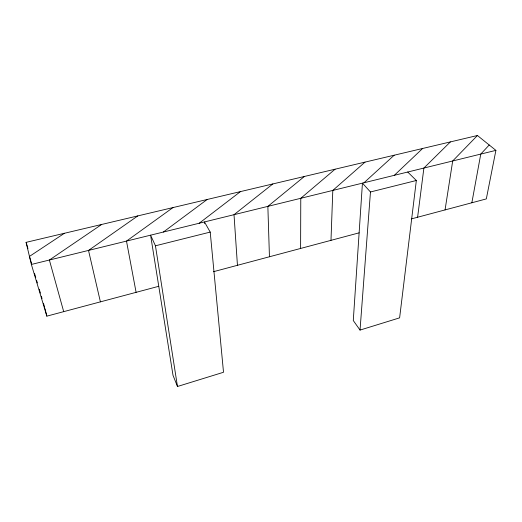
<?xml version="1.0" encoding="UTF-8"?>
<svg xmlns="http://www.w3.org/2000/svg" width="522" height="522" viewBox="0 0 522 522"><rect width="100%" height="100%" fill="white"/><g stroke="black" fill="none" stroke-linecap="round" stroke-linejoin="round"><path stroke-width="0.78" d="M300.613 248.446L300.776 198.295L335.091 169.2M330.987 240.348L332.801 190.426L365.022 162.114M360.03 330.087L370.463 191.979L362.438 183.15L353.283 320.534L360.03 330.087L399.617 317.852L416.341 180.495L407.721 172.025M417.6 217.243L423.89 168.058L450.369 141.912M445.057 209.916L452.691 160.985L477.428 135.505L495.9 150.369L486.321 198.908L411.44 218.881M471.855 202.764L480.762 154.088L489.212 144.992M394.325 175.32L422.631 148.476M363.978 182.772L394.188 155.21M304.378 176.475L267.858 206.379L269.443 256.765M272.843 183.94L234.013 214.692L237.445 265.3M199.195 223.24L240.453 191.607M163.373 232.042L207.175 199.482M172.971 207.58L126.494 241.099L136.098 292.34M137.808 215.906L88.512 250.429L100.407 301.86M101.64 224.473L49.375 260.041L63.704 311.654M64.415 233.282L29.454 256.426L31.555 263.447M177.473 386.495L155.452 245.797L150.584 235.181L173.017 375.331L177.473 386.495L223.514 372.271L210.216 232.088L204.48 221.941L204.644 223.56M477.428 135.505L26.1 242.352L31.372 264.458L46.836 316.149L158.766 286.291M213.433 271.708L359.129 232.838M155.452 245.797L210.216 232.088M370.463 191.979L416.341 180.495M31.372 264.458L495.9 150.369M34.582 273.593L35.75 277.495M36.684 280.614L37.382 282.957M39.248 289.201L40.409 293.103M41.342 296.222L42.041 298.564M43.443 303.243L44.605 307.145M26.1 242.352L27.947 248.55M45.023 308.678L46.836 316.149"/></g></svg>
